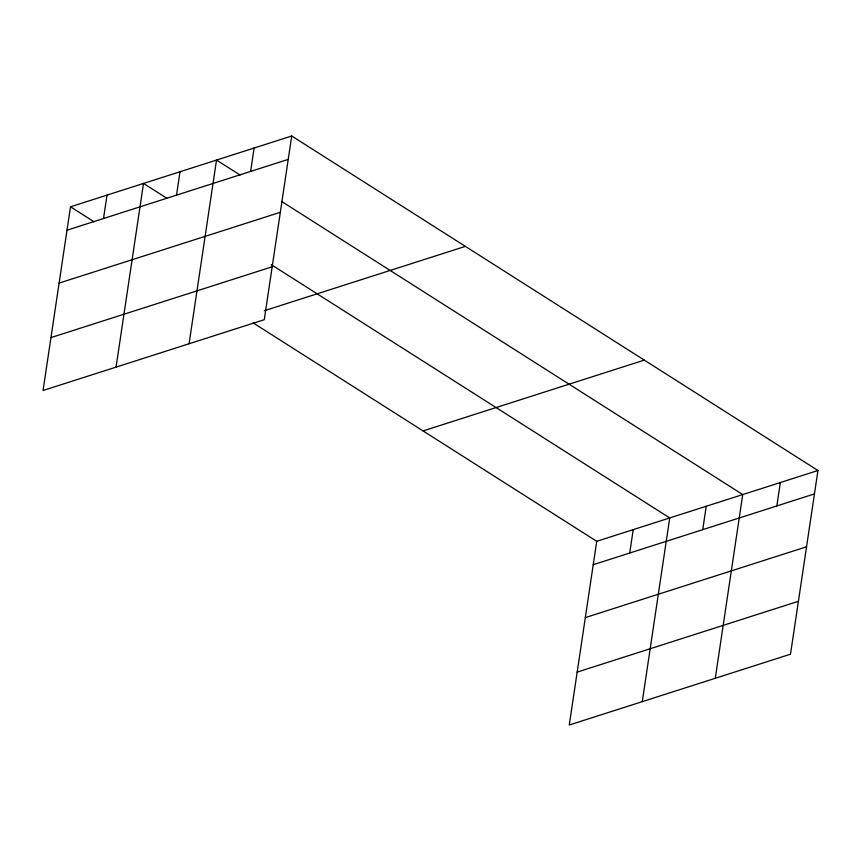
<?xml version="1.0" encoding="UTF-8"?>
<svg xmlns="http://www.w3.org/2000/svg" width="861" height="861" viewBox="0 0 861 861"><rect width="100%" height="100%" fill="white"/><g stroke="black" fill="none" stroke-linecap="round" stroke-linejoin="round"><path stroke-width="1.29" d="M291.728 135.995L70.505 206.801L43.05 390.496L264.273 319.689L291.728 135.995L817.95 470.504L790.495 654.199L569.272 725.005L596.727 541.311L817.95 470.504M103.514 218.511L107.012 195.113M116.052 367.13L143.507 183.436L167.034 198.385M176.516 195.146L180.014 171.748M189.065 343.765L216.52 160.071L240.047 175.02M250.626 171.425L254.124 148.027M629.725 553.02L633.222 529.623M642.274 701.64L669.729 517.945L271.226 264.618M702.737 529.655L706.224 506.257M715.276 678.274L742.731 494.569L281.493 201.377M776.848 505.934L780.346 482.537M67.007 230.199L288.231 159.393M59.097 283.097L280.331 212.29M50.96 337.598L272.184 266.792M264.295 310.735L465.381 246.375M423.074 430.92L644.297 360.113M593.229 564.708L814.452 493.902M585.319 617.606L806.542 546.8M577.171 672.107L798.405 601.301M70.505 206.801L94.032 221.751M253.102 322.875L596.727 541.311"/></g></svg>
